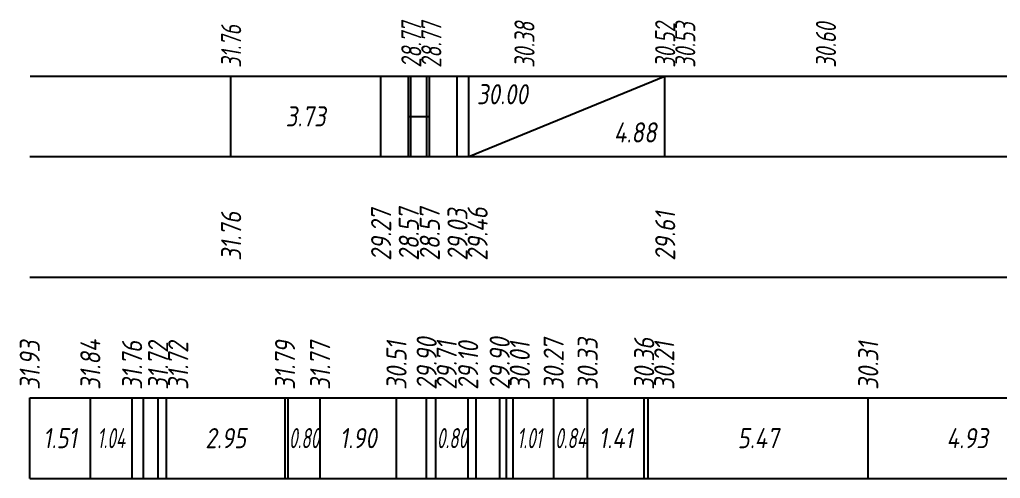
# Model space of a CAD drawing. Extents: x -717 to 1451, y -133302 to 233.
# Drawn here: x -317.5 to -195.5, y -109309.4 to -109252.4 of the extents above; entities that cross this region are included whole.
import ezdxf
from ezdxf.enums import TextEntityAlignment as Align

# ---------------------------------------------------------------- set-up
doc = ezdxf.new("R2010")
doc.units = 0
for name, color, linetype in [('Код_510', 7, 'Continuous'), ('Код_514', 1, 'Continuous'), ('Код_516', 1, 'Continuous'), ('Таблица', 7, 'Continuous')]:
    doc.layers.add(name, color=color, linetype=linetype)
doc.styles.add('М', font='romand.shx', dxfattribs={"width": 0.8, "oblique": 10, "height": 2.5})

msp = doc.modelspace()

# ---------------------------------------------------------------- linework, layer by layer
at = {"layer": 'Код_510'}
for p, q in [((-316.201, -109309.436), (-316.201, -109299.436)), ((-308.662, -109309.436), (-308.662, -109299.436)), ((-303.465, -109309.436), (-303.465, -109299.436)), ((-302.06, -109309.436), (-302.06, -109299.436)), ((-300.233, -109309.436), (-300.233, -109299.436)), ((-299.19, -109309.436), (-299.19, -109299.436)), ((-284.442, -109309.436), (-284.442, -109299.436)), ((-284.06, -109309.436), (-284.06, -109299.436)), ((-280.076, -109309.436), (-280.076, -109299.436)), ((-270.579, -109309.436), (-270.579, -109299.436)), ((-266.832, -109309.436), (-266.832, -109299.436)), ((-265.684, -109309.436), (-265.684, -109299.436)), ((-261.666, -109309.436), (-261.666, -109299.436)), ((-260.663, -109309.436), (-260.663, -109299.436)), ((-257.742, -109309.436), (-257.742, -109299.436)), ((-256.892, -109309.436), (-256.892, -109299.436)), ((-256.072, -109309.436), (-256.072, -109299.436)), ((-251.03, -109309.436), (-251.03, -109299.436)), ((-246.805, -109309.436), (-246.805, -109299.436)), ((-239.773, -109309.436), (-239.773, -109299.436)), ((-239.273, -109309.436), (-239.273, -109299.436)), ((-211.902, -109309.436), (-211.902, -109299.436))]:
    msp.add_line(p, q, dxfattribs=at)
at = {"layer": 'Код_516'}
for p, q in [((-291.201, -109269.436), (-291.201, -109259.436)), ((-272.547, -109269.436), (-272.547, -109259.436)), ((-272.547, -109269.436), (-272.547, -109259.436)), ((-269.099, -109269.436), (-269.099, -109259.436)), ((-268.797, -109269.436), (-268.797, -109259.436)), ((-266.797, -109269.436), (-266.797, -109259.436)), ((-266.494, -109269.436), (-266.494, -109259.436)), ((-263.047, -109269.436), (-263.047, -109259.436)), ((-263.047, -109269.436), (-263.047, -109259.436)), ((-261.595, -109269.436), (-261.595, -109259.436)), ((-261.595, -109269.436), (-237.214, -109259.436)), ((-237.214, -109269.436), (-237.214, -109259.436)), ((-269.099, -109264.436), (-268.797, -109264.436)), ((-268.797, -109264.436), (-266.797, -109264.436)), ((-266.797, -109264.436), (-266.494, -109264.436))]:
    msp.add_line(p, q, dxfattribs=at)
at = {"layer": 'Таблица'}
for p, q in [((-316.147, -109259.436), (-78.378, -109259.436)), ((-316.201, -109269.436), (-78.433, -109269.436)), ((-316.201, -109284.436), (-78.433, -109284.436)), ((-316.201, -109299.436), (-78.433, -109299.436)), ((-316.201, -109309.436), (-78.433, -109309.436))]:
    msp.add_line(p, q, dxfattribs=at)

# ---------------------------------------------------------------- texts
at = {"layer": 'Код_510', "style": 'М', "oblique": 10, "width": 0.8}
for s, p in [('31.84', (-308.662, -109298.436)), ('29.90', (-266.832, -109298.436)), ('29.90', (-257.742, -109298.436)), ('30.27', (-251.03, -109298.436)), ('30.33', (-246.805, -109298.436)), ('30.36', (-239.773, -109298.436)), ('31.93', (-316.201, -109298.436)), ('31.76', (-303.465, -109298.436)), ('31.72', (-300.233, -109298.436)), ('31.72', (-297.733, -109298.436)), ('31.79', (-284.442, -109298.436)), ('31.77', (-280.076, -109298.436)), ('30.51', (-270.579, -109298.436)), ('29.71', (-264.332, -109298.436)), ('29.10', (-261.666, -109298.436)), ('30.01', (-255.242, -109298.436)), ('30.21', (-237.273, -109298.436)), ('30.31', (-211.902, -109298.436))]:
    msp.add_text(s, height=2.5, rotation=90, dxfattribs=at).set_placement(p, align=Align.MIDDLE_LEFT)
at = {"layer": 'Код_510', "style": 'М', "oblique": 10}
for s, width, p in [('1.51', 0.8, (-312.432, -109304.436)), ('1.04', 0.6, (-306.064, -109304.436)), ('2.95', 0.8, (-291.816, -109304.436)), ('0.80', 0.6, (-282.068, -109304.436)), ('1.90', 0.8, (-275.328, -109304.436)), ('0.80', 0.6, (-263.675, -109304.436)), ('1.01', 0.6, (-254.036, -109304.436)), ('0.84', 0.6, (-248.918, -109304.436)), ('1.41', 0.8, (-243.289, -109304.436)), ('5.47', 0.8, (-225.587, -109304.436)), ('4.93', 0.8, (-199.583, -109304.436))]:
    msp.add_text(s, height=2.5, dxfattribs=dict(at, width=width)).set_placement(p, align=Align.MIDDLE_CENTER)
at = {"layer": 'Код_514', "style": 'М', "oblique": 10, "width": 0.7}
for s, p in [('31.76', (-291.147, -109258.397)), ('28.77', (-268.742, -109258.397)), ('28.77', (-266.242, -109258.397)), ('30.38', (-254.659, -109258.397)), ('30.52', (-237.159, -109258.397)), ('30.53', (-234.659, -109258.397)), ('30.60', (-217.159, -109258.397))]:
    msp.add_text(s, height=2.5, rotation=90, dxfattribs=at).set_placement(p, align=Align.MIDDLE_LEFT)
at = {"layer": 'Код_516', "style": 'М', "oblique": 10, "width": 0.8}
msp.add_text('30.00', height=2.5, dxfattribs=at).set_placement((-260.595, -109260.436), align=Align.TOP_LEFT)
msp.add_text('3.73', height=2.5, dxfattribs=at).set_placement((-281.874, -109264.436), align=Align.MIDDLE_CENTER)
msp.add_text('4.88', height=2.5, dxfattribs=at).set_placement((-238.214, -109268.436), align=Align.BOTTOM_RIGHT)
for s, p in [('29.27', (-272.492, -109282.385)), ('28.57', (-269.045, -109282.385)), ('28.57', (-266.44, -109282.385)), ('29.03', (-262.992, -109282.385)), ('29.46', (-260.492, -109282.385)), ('29.61', (-237.159, -109282.385)), ('31.76', (-291.147, -109282.385))]:
    msp.add_text(s, height=2.5, rotation=90, dxfattribs=at).set_placement(p, align=Align.MIDDLE_LEFT)

doc.saveas('drawing.dxf')
